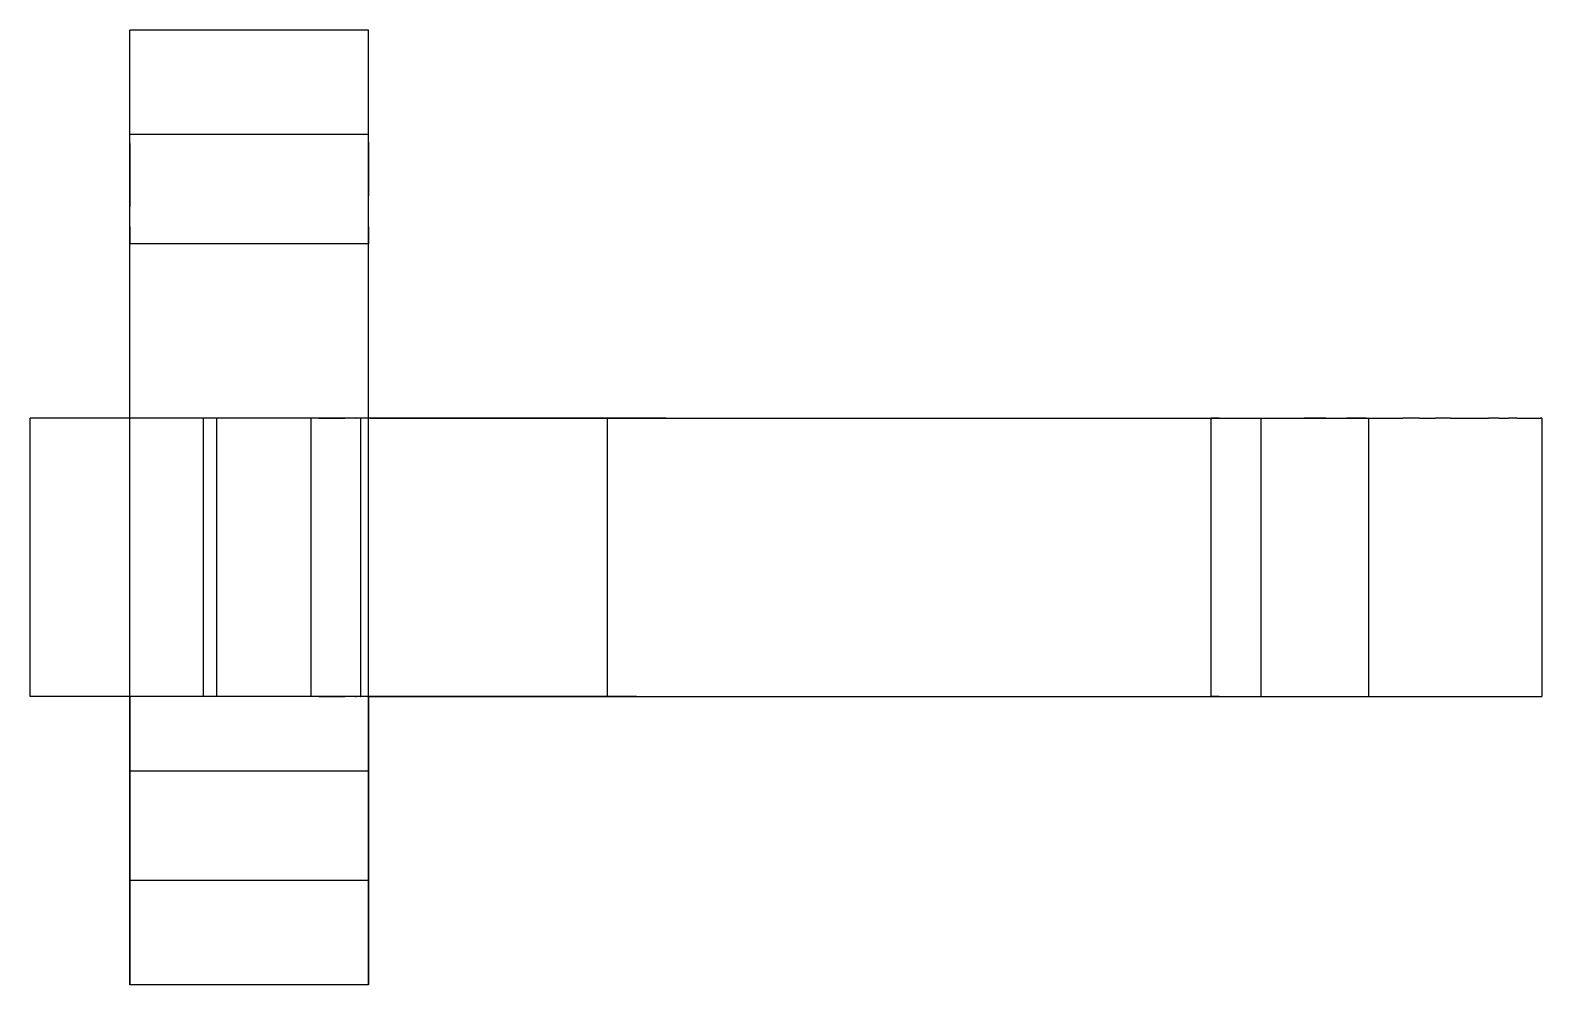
# Model space of a CAD drawing. Header units: millimetres. Extents: x -55 to 178, y -160 to 38.
# Drawn here: x 102 to 178, y -144.5 to -96.5 of the extents above; entities that cross this region are included whole.
import ezdxf

# ---------------------------------------------------------------- set-up
doc = ezdxf.new("R2010")
doc.units = ezdxf.units.MM
doc.layers.add('YZ', color=7, linetype='Continuous')

msp = doc.modelspace()

# ---------------------------------------------------------------- linework, layer by layer
at = {"layer": 'YZ'}
for p, q in [((119, -96.5), (107, -96.5)), ((107, -144.5), (107, -96.5)), ((107, -116), (107, -96.5)), ((119, -144.5), (119, -96.5)), ((119, -116), (119, -96.5)), ((119, -101.751), (107, -101.751)), ((107, -101.755), (107, -101.751)), ((107, -101.764), (107, -101.755)), ((107, -101.777), (107, -101.764)), ((107, -101.794), (107, -101.777)), ((107, -101.816), (107, -101.794)), ((107, -101.841), (107, -101.816)), ((119, -101.755), (119, -101.751)), ((119, -101.764), (119, -101.755)), ((119, -101.777), (119, -101.764)), ((119, -101.794), (119, -101.777)), ((119, -101.816), (119, -101.794)), ((119, -101.841), (119, -101.816)), ((107, -101.871), (107, -101.841)), ((107, -101.906), (107, -101.871)), ((107, -101.944), (107, -101.906)), ((107, -101.986), (107, -101.944)), ((107, -102.033), (107, -101.986)), ((107, -102.083), (107, -102.033)), ((107, -102.137), (107, -102.083)), ((107, -102.195), (107, -102.137)), ((107, -102.195), (107, -102.256)), ((107, -102.256), (107, -102.321)), ((107, -102.321), (107, -102.389)), ((107, -102.389), (107, -102.461)), ((107, -102.461), (107, -102.536)), ((107, -102.536), (107, -102.614)), ((119, -101.871), (119, -101.841)), ((119, -101.906), (119, -101.871)), ((119, -101.944), (119, -101.906)), ((119, -101.986), (119, -101.944)), ((119, -102.033), (119, -101.986)), ((119, -102.083), (119, -102.033)), ((119, -102.137), (119, -102.083)), ((119, -102.137), (119, -102.195)), ((119, -102.195), (119, -102.256)), ((119, -102.256), (119, -102.321)), ((119, -102.321), (119, -102.389)), ((119, -102.389), (119, -102.461)), ((119, -102.461), (119, -102.536)), ((119, -102.536), (119, -102.614)), ((107, -102.614), (107, -102.695)), ((107, -102.695), (107, -102.779)), ((107, -102.779), (107, -102.866)), ((107, -102.866), (107, -102.955)), ((107, -102.955), (107, -103.047)), ((107, -103.047), (107, -103.141)), ((107, -103.141), (107, -103.237)), ((107, -103.237), (107, -103.335)), ((107, -103.335), (107, -103.435)), ((119, -102.614), (119, -102.695)), ((119, -102.695), (119, -102.779)), ((119, -102.779), (119, -102.866)), ((119, -102.866), (119, -102.955)), ((119, -102.955), (119, -103.047)), ((119, -103.047), (119, -103.141)), ((119, -103.141), (119, -103.237)), ((119, -103.237), (119, -103.335)), ((119, -103.335), (119, -103.435)), ((107, -103.435), (107, -103.537)), ((107, -103.537), (107, -103.64)), ((107, -103.64), (107, -103.744)), ((107, -103.744), (107, -103.85)), ((107, -103.85), (107, -103.957)), ((107, -103.957), (107, -104.064)), ((107, -104.064), (107, -104.173)), ((119, -103.435), (119, -103.537)), ((119, -103.537), (119, -103.64)), ((119, -103.64), (119, -103.744)), ((119, -103.744), (119, -103.85)), ((119, -103.85), (119, -103.957)), ((119, -103.957), (119, -104.064)), ((119, -104.064), (119, -104.173)), ((107, -104.173), (107, -104.282)), ((107, -104.282), (107, -104.391)), ((107, -104.391), (107, -104.5)), ((107, -104.5), (107, -104.609)), ((107, -104.609), (107, -104.718)), ((107, -104.718), (107, -104.827)), ((107, -104.827), (107, -104.936)), ((119, -104.173), (119, -104.282)), ((119, -104.282), (119, -104.391)), ((119, -104.391), (119, -104.5)), ((119, -104.5), (119, -104.609)), ((119, -104.609), (119, -104.718)), ((119, -104.718), (119, -104.827)), ((119, -104.936), (119, -104.827)), ((107, -104.936), (107, -105.043)), ((107, -105.043), (107, -105.15)), ((107, -105.15), (107, -105.256)), ((107, -105.256), (107, -105.36)), ((107, -105.463), (107, -105.36)), ((107, -105.565), (107, -105.463)), ((107, -105.665), (107, -105.565)), ((119, -105.043), (119, -104.936)), ((119, -105.15), (119, -105.043)), ((119, -105.256), (119, -105.15)), ((119, -105.36), (119, -105.256)), ((119, -105.463), (119, -105.36)), ((119, -105.565), (119, -105.463)), ((119, -105.665), (119, -105.565)), ((107, -105.763), (107, -105.665)), ((107, -105.859), (107, -105.763)), ((107, -105.953), (107, -105.859)), ((107, -106.045), (107, -105.953)), ((107, -106.134), (107, -106.045)), ((107, -106.221), (107, -106.134)), ((107, -106.305), (107, -106.221)), ((107, -106.386), (107, -106.305)), ((107, -106.386), (107, -106.464)), ((119, -105.763), (119, -105.665)), ((119, -105.859), (119, -105.763)), ((119, -105.953), (119, -105.859)), ((119, -106.045), (119, -105.953)), ((119, -106.134), (119, -106.045)), ((119, -106.221), (119, -106.134)), ((119, -106.305), (119, -106.221)), ((119, -106.386), (119, -106.305)), ((119, -106.386), (119, -106.464)), ((107, -106.464), (107, -106.539)), ((107, -106.539), (107, -106.611)), ((107, -106.611), (107, -106.679)), ((107, -106.679), (107, -106.744)), ((107, -106.744), (107, -106.805)), ((107, -106.805), (107, -106.863)), ((107, -106.863), (107, -106.917)), ((107, -106.917), (107, -106.967)), ((107, -106.967), (107, -107.014)), ((107, -107.014), (107, -107.056)), ((107, -107.056), (107, -107.094)), ((107, -107.094), (107, -107.129)), ((107, -107.129), (107, -107.159)), ((119, -106.464), (119, -106.539)), ((119, -106.539), (119, -106.611)), ((119, -106.611), (119, -106.679)), ((119, -106.679), (119, -106.744)), ((119, -106.744), (119, -106.805)), ((119, -106.805), (119, -106.863)), ((119, -106.863), (119, -106.917)), ((119, -106.917), (119, -106.967)), ((119, -106.967), (119, -107.014)), ((119, -107.014), (119, -107.056)), ((119, -107.056), (119, -107.094)), ((119, -107.094), (119, -107.129)), ((119, -107.129), (119, -107.159)), ((107, -107.159), (107, -107.184)), ((107, -107.184), (107, -107.206)), ((107, -107.206), (107, -107.223)), ((107, -107.223), (107, -107.236)), ((107, -107.236), (107, -107.245)), ((107, -107.245), (107, -107.249)), ((119, -107.249), (107, -107.249)), ((119, -107.159), (119, -107.184)), ((119, -107.184), (119, -107.206)), ((119, -107.206), (119, -107.223)), ((119, -107.223), (119, -107.236)), ((119, -107.236), (119, -107.245)), ((119, -107.245), (119, -107.249)), ((102, -130), (102, -116)), ((102.03, -116), (102, -116)), ((102.121, -116), (102.03, -116)), ((102.272, -116), (102.121, -116)), ((102.483, -116), (102.272, -116)), ((102.753, -116), (102.483, -116)), ((103.083, -116), (102.753, -116)), ((103.472, -116), (103.083, -116)), ((103.919, -116), (103.472, -116)), ((104.423, -116), (103.919, -116)), ((104.983, -116), (104.423, -116)), ((105.6, -116), (104.983, -116)), ((106.271, -116), (105.6, -116)), ((106.996, -116), (106.271, -116)), ((107.773, -116), (106.996, -116)), ((119, -116), (107, -116)), ((107, -130), (107, -116)), ((111.382, -116), (107, -116)), ((108.602, -116), (107.773, -116)), ((109.48, -116), (108.602, -116)), ((110.408, -116), (109.48, -116)), ((111.382, -116), (110.408, -116)), ((110.706, -130), (110.706, -116)), ((110.752, -116), (110.706, -116)), ((110.845, -116), (110.752, -116)), ((110.983, -116), (110.845, -116)), ((111.168, -116), (110.983, -116)), ((111.398, -116), (111.168, -116)), ((111.382, -130), (111.382, -116)), ((111.673, -116), (111.398, -116)), ((111.994, -116), (111.673, -116)), ((112.358, -116), (111.994, -116)), ((112.766, -116), (112.358, -116)), ((113.217, -116), (112.766, -116)), ((113.711, -116), (113.217, -116)), ((114.246, -116), (113.711, -116)), ((114.822, -116), (114.246, -116)), ((115.438, -116), (114.822, -116)), ((116.092, -116), (115.438, -116)), ((116.784, -116), (116.092, -116)), ((116.123, -130), (116.123, -116)), ((116.125, -116), (116.123, -116)), ((116.129, -116), (116.125, -116)), ((116.135, -116), (116.129, -116)), ((116.143, -116), (116.135, -116)), ((116.152, -116), (116.143, -116)), ((116.164, -116), (116.152, -116)), ((116.178, -116), (116.164, -116)), ((116.193, -116), (116.178, -116)), ((116.211, -116), (116.193, -116)), ((116.23, -116), (116.211, -116)), ((116.251, -116), (116.23, -116)), ((116.274, -116), (116.251, -116)), ((116.298, -116), (116.274, -116)), ((116.325, -116), (116.298, -116)), ((116.353, -116), (116.325, -116)), ((116.382, -116), (116.353, -116)), ((116.413, -116), (116.382, -116)), ((116.446, -116), (116.413, -116)), ((116.48, -116), (116.446, -116)), ((116.515, -116), (116.48, -116)), ((116.515, -116), (116.552, -116)), ((116.552, -116), (116.59, -116)), ((116.59, -116), (116.63, -116)), ((116.63, -116), (116.67, -116)), ((116.67, -116), (116.712, -116)), ((116.712, -116), (116.755, -116)), ((116.755, -116), (116.798, -116)), ((117.513, -116), (116.784, -116)), ((116.798, -116), (116.843, -116)), ((116.843, -116), (116.888, -116)), ((116.888, -116), (116.935, -116)), ((116.935, -116), (116.982, -116)), ((116.982, -116), (117.029, -116)), ((117.029, -116), (117.077, -116)), ((117.077, -116), (117.126, -116)), ((117.126, -116), (117.175, -116)), ((117.175, -116), (117.224, -116)), ((117.224, -116), (117.273, -116)), ((117.273, -116), (117.323, -116)), ((117.323, -116), (117.373, -116)), ((117.373, -116), (117.422, -116)), ((117.422, -116), (117.472, -116)), ((117.472, -116), (117.521, -116)), ((118.278, -116), (117.513, -116)), ((117.521, -116), (117.571, -116)), ((117.571, -116), (117.619, -116)), ((117.619, -116), (117.668, -116)), ((117.668, -116), (117.716, -116)), ((117.716, -116), (117.764, -116)), ((117.764, -116), (117.81, -116)), ((117.857, -116), (117.81, -116)), ((117.902, -116), (117.857, -116)), ((117.947, -116), (117.902, -116)), ((117.99, -116), (117.947, -116)), ((118.033, -116), (117.99, -116)), ((118.075, -116), (118.033, -116)), ((118.115, -116), (118.075, -116)), ((118.155, -116), (118.115, -116)), ((118.193, -116), (118.155, -116)), ((118.23, -116), (118.193, -116)), ((118.265, -116), (118.23, -116)), ((118.299, -116), (118.265, -116)), ((119.077, -116), (118.278, -116)), ((118.332, -116), (118.299, -116)), ((118.363, -116), (118.332, -116)), ((118.363, -116), (118.393, -116)), ((118.42, -116), (118.393, -116)), ((118.447, -116), (118.42, -116)), ((118.471, -116), (118.447, -116)), ((118.494, -116), (118.471, -116)), ((118.515, -116), (118.494, -116)), ((118.534, -116), (118.515, -116)), ((118.552, -116), (118.534, -116)), ((118.567, -116), (118.552, -116)), ((118.581, -116), (118.567, -116)), ((118.593, -116), (118.581, -116)), ((118.603, -116), (118.593, -116)), ((118.61, -116), (118.603, -116)), ((118.616, -116), (118.61, -116)), ((118.616, -116), (118.62, -116)), ((118.62, -116), (118.622, -116)), ((118.622, -130), (118.622, -116)), ((119, -130), (119, -116)), ((131, -116), (119, -116)), ((119.077, -116), (119.909, -116)), ((119.909, -116), (120.773, -116)), ((120.773, -116), (121.667, -116)), ((121.667, -116), (122.59, -116)), ((122.59, -116), (123.541, -116)), ((123.541, -116), (124.517, -116)), ((124.517, -116), (125.518, -116)), ((125.518, -116), (126.543, -116)), ((126.543, -116), (127.588, -116)), ((127.588, -116), (128.653, -116)), ((128.653, -116), (129.736, -116)), ((129.736, -116), (130.835, -116)), ((130.835, -116), (131.949, -116)), ((132.475, -116), (131, -116)), ((131, -116), (131, -130)), ((131.949, -116), (133.075, -116)), ((133.963, -116), (132.475, -116)), ((133.075, -116), (134.212, -116)), ((133.963, -116), (135.459, -116)), ((134.212, -116), (135.359, -116)), ((135.359, -116), (136.513, -116)), ((135.459, -116), (136.963, -116)), ((136.513, -116), (137.672, -116)), ((136.963, -116), (138.472, -116)), ((137.672, -116), (138.835, -116)), ((138.472, -116), (139.983, -116)), ((138.835, -116), (140, -116)), ((139.983, -116), (141.494, -116)), ((140, -116), (141.165, -116)), ((141.165, -116), (142.328, -116)), ((141.494, -116), (143.003, -116)), ((142.328, -116), (143.487, -116)), ((143.003, -116), (144.507, -116)), ((143.487, -116), (144.641, -116)), ((144.507, -116), (146.004, -116)), ((144.641, -116), (145.788, -116)), ((145.788, -116), (146.925, -116)), ((146.004, -116), (147.492, -116)), ((146.925, -116), (148.051, -116)), ((147.492, -116), (148.967, -116)), ((148.051, -116), (149.165, -116)), ((148.967, -116), (150.429, -116)), ((149.165, -116), (150.264, -116)), ((150.264, -116), (151.347, -116)), ((150.429, -116), (151.873, -116)), ((151.347, -116), (152.412, -116)), ((151.873, -116), (153.3, -116)), ((152.412, -116), (153.457, -116)), ((153.3, -116), (154.705, -116)), ((153.457, -116), (154.482, -116)), ((154.482, -116), (155.483, -116)), ((154.705, -116), (156.086, -116)), ((155.483, -116), (156.459, -116)), ((156.086, -116), (157.443, -116)), ((156.459, -116), (157.41, -116)), ((157.41, -116), (158.333, -116)), ((157.443, -116), (158.772, -116)), ((158.333, -116), (159.227, -116)), ((158.772, -116), (160.071, -116)), ((159.227, -116), (160.091, -116)), ((160.071, -116), (161.338, -116)), ((160.091, -116), (160.923, -116)), ((160.923, -116), (161.722, -116)), ((161.338, -116), (162.572, -116)), ((161.378, -130), (161.378, -116)), ((161.38, -116), (161.378, -116)), ((161.384, -116), (161.38, -116)), ((161.39, -116), (161.384, -116)), ((161.397, -116), (161.39, -116)), ((161.407, -116), (161.397, -116)), ((161.419, -116), (161.407, -116)), ((161.433, -116), (161.419, -116)), ((161.448, -116), (161.433, -116)), ((161.466, -116), (161.448, -116)), ((161.485, -116), (161.466, -116)), ((161.506, -116), (161.485, -116)), ((161.529, -116), (161.506, -116)), ((161.553, -116), (161.529, -116)), ((161.58, -116), (161.553, -116)), ((161.607, -116), (161.58, -116)), ((161.637, -116), (161.607, -116)), ((161.668, -116), (161.637, -116)), ((161.701, -116), (161.668, -116)), ((161.735, -116), (161.701, -116)), ((161.722, -116), (162.487, -116)), ((161.77, -116), (161.735, -116)), ((161.77, -116), (161.807, -116)), ((161.807, -116), (161.845, -116)), ((161.845, -116), (161.885, -116)), ((161.885, -116), (161.925, -116)), ((161.925, -116), (161.967, -116)), ((161.967, -116), (162.01, -116)), ((162.01, -116), (162.053, -116)), ((162.053, -116), (162.098, -116)), ((162.098, -116), (162.143, -116)), ((162.143, -116), (162.19, -116)), ((162.19, -116), (162.236, -116)), ((162.236, -116), (162.284, -116)), ((162.284, -116), (162.332, -116)), ((162.332, -116), (162.381, -116)), ((162.381, -116), (162.429, -116)), ((162.429, -116), (162.479, -116)), ((162.479, -116), (162.528, -116)), ((162.487, -116), (163.216, -116)), ((162.528, -116), (162.578, -116)), ((162.572, -116), (163.769, -116)), ((162.578, -116), (162.627, -116)), ((162.627, -116), (162.677, -116)), ((162.677, -116), (162.727, -116)), ((162.727, -116), (162.776, -116)), ((162.776, -116), (162.825, -116)), ((162.825, -116), (162.874, -116)), ((162.874, -116), (162.923, -116)), ((162.923, -116), (162.971, -116)), ((162.971, -116), (163.018, -116)), ((163.018, -116), (163.065, -116)), ((163.065, -116), (163.112, -116)), ((163.112, -116), (163.157, -116)), ((163.157, -116), (163.202, -116)), ((163.202, -116), (163.245, -116)), ((163.216, -116), (163.908, -116)), ((163.245, -116), (163.288, -116)), ((163.288, -116), (163.33, -116)), ((163.33, -116), (163.37, -116)), ((163.37, -116), (163.41, -116)), ((163.41, -116), (163.448, -116)), ((163.448, -116), (163.485, -116)), ((163.485, -116), (163.52, -116)), ((163.52, -116), (163.554, -116)), ((163.554, -116), (163.587, -116)), ((163.587, -116), (163.618, -116)), ((163.618, -116), (163.647, -116)), ((163.647, -116), (163.675, -116)), ((163.675, -116), (163.702, -116)), ((163.702, -116), (163.726, -116)), ((163.726, -116), (163.749, -116)), ((163.749, -116), (163.77, -116)), ((163.769, -116), (164.93, -116)), ((163.77, -116), (163.789, -116)), ((163.789, -116), (163.807, -116)), ((163.807, -116), (163.822, -116)), ((163.822, -116), (163.836, -116)), ((163.836, -116), (163.848, -116)), ((163.848, -116), (163.857, -116)), ((163.857, -116), (163.865, -116)), ((163.865, -116), (163.871, -116)), ((163.871, -116), (163.875, -116)), ((163.875, -116), (163.877, -116)), ((163.877, -130), (163.877, -116)), ((163.908, -116), (164.562, -116)), ((164.562, -116), (165.178, -116)), ((164.93, -116), (166.05, -116)), ((165.178, -116), (165.754, -116)), ((165.754, -116), (166.289, -116)), ((167.13, -116), (166.05, -116)), ((166.289, -116), (166.783, -116)), ((166.783, -116), (167.234, -116)), ((167.13, -116), (168.167, -116)), ((167.234, -116), (167.642, -116)), ((167.642, -116), (168.006, -116)), ((168.006, -116), (168.327, -116)), ((169.159, -116), (168.167, -116)), ((168.327, -116), (168.602, -116)), ((168.602, -116), (168.832, -116)), ((168.832, -116), (169.017, -116)), ((169.017, -116), (169.155, -116)), ((169.155, -116), (169.248, -116)), ((169.159, -116), (170.105, -116)), ((169.248, -116), (169.294, -116)), ((169.294, -130), (169.294, -116)), ((170.105, -116), (171.003, -116)), ((171.852, -116), (171.003, -116)), ((171.852, -116), (172.651, -116)), ((173.399, -116), (172.651, -116)), ((173.399, -116), (174.093, -116)), ((174.093, -116), (174.733, -116)), ((174.733, -116), (175.319, -116)), ((175.848, -116), (175.319, -116)), ((175.848, -116), (176.321, -116)), ((176.737, -116), (176.321, -116)), ((176.737, -116), (177.094, -116)), ((177.094, -116), (177.393, -116)), ((177.393, -116), (177.632, -116)), ((177.632, -116), (177.812, -116)), ((177.812, -116), (177.932, -116)), ((177.992, -116), (177.932, -116)), ((177.992, -116), (177.992, -130)), ((102.03, -130), (102, -130)), ((102.121, -130), (102.03, -130)), ((102.272, -130), (102.121, -130)), ((102.483, -130), (102.272, -130)), ((102.753, -130), (102.483, -130)), ((103.083, -130), (102.753, -130)), ((103.472, -130), (103.083, -130)), ((103.919, -130), (103.472, -130)), ((104.423, -130), (103.919, -130)), ((104.983, -130), (104.423, -130)), ((105.6, -130), (104.983, -130)), ((106.271, -130), (105.6, -130)), ((106.996, -130), (106.271, -130)), ((107.773, -130), (106.996, -130)), ((119, -130), (107, -130)), ((111.382, -130), (107, -130)), ((107, -130), (107, -144.5)), ((108.602, -130), (107.773, -130)), ((109.48, -130), (108.602, -130)), ((110.408, -130), (109.48, -130)), ((111.382, -130), (110.408, -130)), ((110.752, -130), (110.706, -130)), ((110.845, -130), (110.752, -130)), ((110.983, -130), (110.845, -130)), ((111.168, -130), (110.983, -130)), ((111.398, -130), (111.168, -130)), ((111.673, -130), (111.398, -130)), ((111.994, -130), (111.673, -130)), ((112.358, -130), (111.994, -130)), ((112.766, -130), (112.358, -130)), ((113.217, -130), (112.766, -130)), ((113.711, -130), (113.217, -130)), ((114.246, -130), (113.711, -130)), ((114.822, -130), (114.246, -130)), ((115.438, -130), (114.822, -130)), ((116.092, -130), (115.438, -130)), ((116.784, -130), (116.092, -130)), ((116.125, -130), (116.123, -130)), ((116.129, -130), (116.125, -130)), ((116.135, -130), (116.129, -130)), ((116.143, -130), (116.135, -130)), ((116.152, -130), (116.143, -130)), ((116.164, -130), (116.152, -130)), ((116.178, -130), (116.164, -130)), ((116.193, -130), (116.178, -130)), ((116.211, -130), (116.193, -130)), ((116.23, -130), (116.211, -130)), ((116.251, -130), (116.23, -130)), ((116.274, -130), (116.251, -130)), ((116.298, -130), (116.274, -130)), ((116.325, -130), (116.298, -130)), ((116.353, -130), (116.325, -130)), ((116.382, -130), (116.353, -130)), ((116.413, -130), (116.382, -130)), ((116.446, -130), (116.413, -130)), ((116.48, -130), (116.446, -130)), ((116.515, -130), (116.48, -130)), ((116.515, -130), (116.552, -130)), ((116.552, -130), (116.59, -130)), ((116.59, -130), (116.63, -130)), ((116.63, -130), (116.67, -130)), ((116.67, -130), (116.712, -130)), ((116.712, -130), (116.755, -130)), ((116.755, -130), (116.798, -130)), ((117.513, -130), (116.784, -130)), ((116.798, -130), (116.843, -130)), ((116.843, -130), (116.888, -130)), ((116.888, -130), (116.935, -130)), ((116.935, -130), (116.982, -130)), ((116.982, -130), (117.029, -130)), ((117.029, -130), (117.077, -130)), ((117.077, -130), (117.126, -130)), ((117.126, -130), (117.175, -130)), ((117.175, -130), (117.224, -130)), ((117.224, -130), (117.273, -130)), ((117.273, -130), (117.323, -130)), ((117.323, -130), (117.373, -130)), ((117.373, -130), (117.422, -130)), ((117.422, -130), (117.472, -130)), ((117.472, -130), (117.521, -130)), ((118.278, -130), (117.513, -130)), ((117.521, -130), (117.571, -130)), ((117.571, -130), (117.619, -130)), ((117.619, -130), (117.668, -130)), ((117.668, -130), (117.716, -130)), ((117.716, -130), (117.764, -130)), ((117.764, -130), (117.81, -130)), ((117.857, -130), (117.81, -130)), ((117.902, -130), (117.857, -130)), ((117.947, -130), (117.902, -130)), ((117.99, -130), (117.947, -130)), ((118.033, -130), (117.99, -130)), ((118.075, -130), (118.033, -130)), ((118.115, -130), (118.075, -130)), ((118.155, -130), (118.115, -130)), ((118.193, -130), (118.155, -130)), ((118.23, -130), (118.193, -130)), ((118.265, -130), (118.23, -130)), ((118.299, -130), (118.265, -130)), ((119.077, -130), (118.278, -130)), ((118.332, -130), (118.299, -130)), ((118.332, -130), (118.363, -130)), ((118.363, -130), (118.393, -130)), ((118.42, -130), (118.393, -130)), ((118.447, -130), (118.42, -130)), ((118.471, -130), (118.447, -130)), ((118.494, -130), (118.471, -130)), ((118.515, -130), (118.494, -130)), ((118.534, -130), (118.515, -130)), ((118.552, -130), (118.534, -130)), ((118.567, -130), (118.552, -130)), ((118.581, -130), (118.567, -130)), ((118.593, -130), (118.581, -130)), ((118.603, -130), (118.593, -130)), ((118.61, -130), (118.603, -130)), ((118.61, -130), (118.616, -130)), ((118.616, -130), (118.62, -130)), ((118.62, -130), (118.622, -130)), ((131, -130), (119, -130)), ((119, -130), (119, -144.5)), ((119.077, -130), (119.909, -130)), ((119.909, -130), (120.773, -130)), ((120.773, -130), (121.667, -130)), ((121.667, -130), (122.59, -130)), ((122.59, -130), (123.541, -130)), ((123.541, -130), (124.517, -130)), ((124.517, -130), (125.518, -130)), ((125.518, -130), (126.543, -130)), ((126.543, -130), (127.588, -130)), ((127.588, -130), (128.653, -130)), ((128.653, -130), (129.736, -130)), ((129.736, -130), (130.835, -130)), ((130.835, -130), (131.949, -130)), ((132.475, -130), (131, -130)), ((131.949, -130), (133.075, -130)), ((132.475, -130), (133.963, -130)), ((133.075, -130), (134.212, -130)), ((133.963, -130), (135.459, -130)), ((134.212, -130), (135.359, -130)), ((135.359, -130), (136.513, -130)), ((135.459, -130), (136.963, -130)), ((136.513, -130), (137.672, -130)), ((136.963, -130), (138.472, -130)), ((137.672, -130), (138.835, -130)), ((138.472, -130), (139.983, -130)), ((138.835, -130), (140, -130)), ((139.983, -130), (141.494, -130)), ((140, -130), (141.165, -130)), ((141.165, -130), (142.328, -130)), ((141.494, -130), (143.003, -130)), ((142.328, -130), (143.487, -130)), ((143.003, -130), (144.507, -130)), ((143.487, -130), (144.641, -130)), ((144.507, -130), (146.004, -130)), ((144.641, -130), (145.788, -130)), ((145.788, -130), (146.925, -130)), ((146.004, -130), (147.492, -130)), ((146.925, -130), (148.051, -130)), ((147.492, -130), (148.967, -130)), ((148.051, -130), (149.165, -130)), ((148.967, -130), (150.429, -130)), ((149.165, -130), (150.264, -130)), ((150.264, -130), (151.347, -130)), ((150.429, -130), (151.873, -130)), ((151.347, -130), (152.412, -130)), ((151.873, -130), (153.3, -130)), ((152.412, -130), (153.457, -130)), ((153.3, -130), (154.705, -130)), ((153.457, -130), (154.482, -130)), ((154.482, -130), (155.483, -130)), ((154.705, -130), (156.086, -130)), ((155.483, -130), (156.459, -130)), ((156.086, -130), (157.443, -130)), ((156.459, -130), (157.41, -130)), ((157.41, -130), (158.333, -130)), ((157.443, -130), (158.772, -130)), ((158.333, -130), (159.227, -130)), ((158.772, -130), (160.071, -130)), ((159.227, -130), (160.091, -130)), ((160.071, -130), (161.338, -130)), ((160.091, -130), (160.923, -130)), ((160.923, -130), (161.722, -130)), ((161.338, -130), (162.572, -130)), ((161.38, -130), (161.378, -130)), ((161.384, -130), (161.38, -130)), ((161.39, -130), (161.384, -130)), ((161.397, -130), (161.39, -130)), ((161.407, -130), (161.397, -130)), ((161.419, -130), (161.407, -130)), ((161.433, -130), (161.419, -130)), ((161.448, -130), (161.433, -130)), ((161.466, -130), (161.448, -130)), ((161.485, -130), (161.466, -130)), ((161.506, -130), (161.485, -130)), ((161.529, -130), (161.506, -130)), ((161.553, -130), (161.529, -130)), ((161.58, -130), (161.553, -130)), ((161.607, -130), (161.58, -130)), ((161.637, -130), (161.607, -130)), ((161.668, -130), (161.637, -130)), ((161.701, -130), (161.668, -130)), ((161.735, -130), (161.701, -130)), ((161.722, -130), (162.487, -130)), ((161.77, -130), (161.735, -130)), ((161.77, -130), (161.807, -130)), ((161.807, -130), (161.845, -130)), ((161.845, -130), (161.885, -130)), ((161.885, -130), (161.925, -130)), ((161.925, -130), (161.967, -130)), ((161.967, -130), (162.01, -130)), ((162.01, -130), (162.053, -130)), ((162.053, -130), (162.098, -130)), ((162.098, -130), (162.143, -130)), ((162.143, -130), (162.19, -130)), ((162.19, -130), (162.236, -130)), ((162.236, -130), (162.284, -130)), ((162.284, -130), (162.332, -130)), ((162.332, -130), (162.381, -130)), ((162.381, -130), (162.429, -130)), ((162.429, -130), (162.479, -130)), ((162.479, -130), (162.528, -130)), ((162.487, -130), (163.216, -130)), ((162.528, -130), (162.578, -130)), ((162.572, -130), (163.769, -130)), ((162.578, -130), (162.627, -130)), ((162.627, -130), (162.677, -130)), ((162.677, -130), (162.727, -130)), ((162.727, -130), (162.776, -130)), ((162.776, -130), (162.825, -130)), ((162.825, -130), (162.874, -130)), ((162.874, -130), (162.923, -130)), ((162.923, -130), (162.971, -130)), ((162.971, -130), (163.018, -130)), ((163.018, -130), (163.065, -130)), ((163.065, -130), (163.112, -130)), ((163.112, -130), (163.157, -130)), ((163.157, -130), (163.202, -130)), ((163.202, -130), (163.245, -130)), ((163.216, -130), (163.908, -130)), ((163.245, -130), (163.288, -130)), ((163.288, -130), (163.33, -130)), ((163.33, -130), (163.37, -130)), ((163.37, -130), (163.41, -130)), ((163.41, -130), (163.448, -130)), ((163.448, -130), (163.485, -130)), ((163.485, -130), (163.52, -130)), ((163.52, -130), (163.554, -130)), ((163.554, -130), (163.587, -130)), ((163.587, -130), (163.618, -130)), ((163.618, -130), (163.647, -130)), ((163.647, -130), (163.675, -130)), ((163.675, -130), (163.702, -130)), ((163.702, -130), (163.726, -130)), ((163.726, -130), (163.749, -130)), ((163.749, -130), (163.77, -130)), ((163.769, -130), (164.93, -130)), ((163.77, -130), (163.789, -130)), ((163.789, -130), (163.807, -130)), ((163.807, -130), (163.822, -130)), ((163.822, -130), (163.836, -130)), ((163.836, -130), (163.848, -130)), ((163.848, -130), (163.857, -130)), ((163.857, -130), (163.865, -130)), ((163.865, -130), (163.871, -130)), ((163.871, -130), (163.875, -130)), ((163.875, -130), (163.877, -130)), ((163.908, -130), (164.562, -130)), ((164.562, -130), (165.178, -130)), ((164.93, -130), (166.05, -130)), ((165.178, -130), (165.754, -130)), ((165.754, -130), (166.289, -130)), ((166.05, -130), (167.13, -130)), ((166.289, -130), (166.783, -130)), ((166.783, -130), (167.234, -130)), ((167.13, -130), (168.167, -130)), ((167.234, -130), (167.642, -130)), ((167.642, -130), (168.006, -130)), ((168.006, -130), (168.327, -130)), ((168.167, -130), (169.159, -130)), ((168.327, -130), (168.602, -130)), ((168.602, -130), (168.832, -130)), ((168.832, -130), (169.017, -130)), ((169.017, -130), (169.155, -130)), ((169.155, -130), (169.248, -130)), ((169.159, -130), (170.105, -130)), ((169.248, -130), (169.294, -130)), ((170.105, -130), (171.003, -130)), ((171.003, -130), (171.852, -130)), ((171.852, -130), (172.651, -130)), ((172.651, -130), (173.399, -130)), ((173.399, -130), (174.093, -130)), ((174.093, -130), (174.733, -130)), ((174.733, -130), (175.319, -130)), ((175.319, -130), (175.848, -130)), ((175.848, -130), (176.321, -130)), ((176.321, -130), (176.737, -130)), ((176.737, -130), (177.094, -130)), ((177.094, -130), (177.393, -130)), ((177.393, -130), (177.632, -130)), ((177.632, -130), (177.812, -130)), ((177.812, -130), (177.932, -130)), ((177.932, -130), (177.992, -130)), ((119, -133.751), (107, -133.751)), ((107, -133.755), (107, -133.751)), ((107, -133.764), (107, -133.755)), ((107, -133.777), (107, -133.764)), ((107, -133.794), (107, -133.777)), ((107, -133.816), (107, -133.794)), ((107, -133.841), (107, -133.816)), ((107, -133.871), (107, -133.841)), ((107, -133.906), (107, -133.871)), ((107, -133.944), (107, -133.906)), ((107, -133.986), (107, -133.944)), ((107, -134.033), (107, -133.986)), ((107, -134.083), (107, -134.033)), ((107, -134.137), (107, -134.083)), ((107, -134.195), (107, -134.137)), ((107, -134.256), (107, -134.195)), ((107, -134.321), (107, -134.256)), ((107, -134.389), (107, -134.321)), ((107, -134.461), (107, -134.389)), ((107, -134.536), (107, -134.461)), ((119, -133.755), (119, -133.751)), ((119, -133.764), (119, -133.755)), ((119, -133.777), (119, -133.764)), ((119, -133.794), (119, -133.777)), ((119, -133.816), (119, -133.794)), ((119, -133.841), (119, -133.816)), ((119, -133.871), (119, -133.841)), ((119, -133.906), (119, -133.871)), ((119, -133.944), (119, -133.906)), ((119, -133.986), (119, -133.944)), ((119, -133.986), (119, -134.033)), ((119, -134.033), (119, -134.083)), ((119, -134.083), (119, -134.137)), ((119, -134.137), (119, -134.195)), ((119, -134.195), (119, -134.256)), ((119, -134.256), (119, -134.321)), ((119, -134.321), (119, -134.389)), ((119, -134.389), (119, -134.461)), ((119, -134.461), (119, -134.536)), ((107, -134.614), (107, -134.536)), ((107, -134.695), (107, -134.614)), ((107, -134.779), (107, -134.695)), ((107, -134.866), (107, -134.779)), ((107, -134.955), (107, -134.866)), ((107, -135.047), (107, -134.955)), ((107, -135.141), (107, -135.047)), ((107, -135.237), (107, -135.141)), ((107, -135.335), (107, -135.237)), ((119, -134.536), (119, -134.614)), ((119, -134.614), (119, -134.695)), ((119, -134.695), (119, -134.779)), ((119, -134.779), (119, -134.866)), ((119, -134.866), (119, -134.955)), ((119, -134.955), (119, -135.047)), ((119, -135.047), (119, -135.141)), ((119, -135.141), (119, -135.237)), ((119, -135.237), (119, -135.335)), ((107, -135.435), (107, -135.335)), ((107, -135.537), (107, -135.435)), ((107, -135.64), (107, -135.537)), ((107, -135.744), (107, -135.64)), ((107, -135.85), (107, -135.744)), ((107, -135.957), (107, -135.85)), ((107, -136.064), (107, -135.957)), ((119, -135.335), (119, -135.435)), ((119, -135.435), (119, -135.537)), ((119, -135.537), (119, -135.64)), ((119, -135.64), (119, -135.744)), ((119, -135.744), (119, -135.85)), ((119, -135.85), (119, -135.957)), ((119, -135.957), (119, -136.064)), ((107, -136.173), (107, -136.064)), ((107, -136.282), (107, -136.173)), ((107, -136.391), (107, -136.282)), ((107, -136.5), (107, -136.391)), ((107, -136.609), (107, -136.5)), ((107, -136.718), (107, -136.609)), ((107, -136.827), (107, -136.718)), ((119, -136.064), (119, -136.173)), ((119, -136.173), (119, -136.282)), ((119, -136.282), (119, -136.391)), ((119, -136.5), (119, -136.391)), ((119, -136.609), (119, -136.5)), ((119, -136.718), (119, -136.609)), ((119, -136.827), (119, -136.718)), ((107, -136.936), (107, -136.827)), ((107, -137.043), (107, -136.936)), ((107, -137.15), (107, -137.043)), ((107, -137.256), (107, -137.15)), ((107, -137.36), (107, -137.256)), ((107, -137.463), (107, -137.36)), ((107, -137.565), (107, -137.463)), ((119, -136.936), (119, -136.827)), ((119, -137.043), (119, -136.936)), ((119, -137.15), (119, -137.043)), ((119, -137.256), (119, -137.15)), ((119, -137.36), (119, -137.256)), ((119, -137.463), (119, -137.36)), ((119, -137.565), (119, -137.463)), ((107, -137.665), (107, -137.565)), ((107, -137.763), (107, -137.665)), ((107, -137.859), (107, -137.763)), ((107, -137.953), (107, -137.859)), ((107, -138.045), (107, -137.953)), ((107, -138.134), (107, -138.045)), ((107, -138.221), (107, -138.134)), ((107, -138.305), (107, -138.221)), ((107, -138.386), (107, -138.305)), ((119, -137.665), (119, -137.565)), ((119, -137.763), (119, -137.665)), ((119, -137.859), (119, -137.763)), ((119, -137.953), (119, -137.859)), ((119, -138.045), (119, -137.953)), ((119, -138.134), (119, -138.045)), ((119, -138.221), (119, -138.134)), ((119, -138.305), (119, -138.221)), ((119, -138.386), (119, -138.305)), ((107, -138.386), (107, -138.464)), ((107, -138.464), (107, -138.539)), ((107, -138.539), (107, -138.611)), ((107, -138.611), (107, -138.679)), ((107, -138.679), (107, -138.744)), ((107, -138.744), (107, -138.805)), ((107, -138.805), (107, -138.863)), ((107, -138.863), (107, -138.917)), ((107, -138.917), (107, -138.967)), ((107, -138.967), (107, -139.014)), ((107, -139.014), (107, -139.056)), ((107, -139.056), (107, -139.094)), ((119, -138.386), (119, -138.464)), ((119, -138.464), (119, -138.539)), ((119, -138.539), (119, -138.611)), ((119, -138.611), (119, -138.679)), ((119, -138.679), (119, -138.744)), ((119, -138.744), (119, -138.805)), ((119, -138.805), (119, -138.863)), ((119, -138.863), (119, -138.917)), ((119, -138.917), (119, -138.967)), ((119, -138.967), (119, -139.014)), ((119, -139.014), (119, -139.056)), ((119, -139.056), (119, -139.094)), ((107, -139.094), (107, -139.129)), ((107, -139.129), (107, -139.159)), ((107, -139.159), (107, -139.184)), ((107, -139.184), (107, -139.206)), ((107, -139.206), (107, -139.223)), ((107, -139.223), (107, -139.236)), ((107, -139.236), (107, -139.245)), ((107, -139.245), (107, -139.249)), ((119, -139.249), (107, -139.249)), ((119, -139.094), (119, -139.129)), ((119, -139.129), (119, -139.159)), ((119, -139.159), (119, -139.184)), ((119, -139.184), (119, -139.206)), ((119, -139.206), (119, -139.223)), ((119, -139.223), (119, -139.236)), ((119, -139.236), (119, -139.245)), ((119, -139.245), (119, -139.249)), ((119, -144.5), (107, -144.5))]:
    msp.add_line(p, q, dxfattribs=at)

doc.saveas('drawing.dxf')
